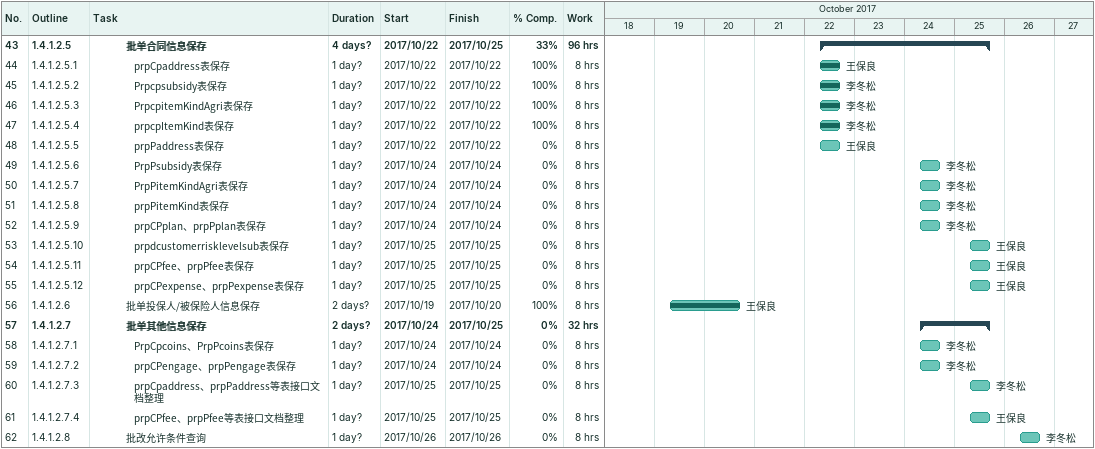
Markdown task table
| ID | WBS | Task | Duration | Start | Finish | Resources | % complete | Work (h) |
|---|---|---|---|---|---|---|---|---|
| 43 | 1.4.1.2.5 | **批单合同信息保存** | 4d? | 2017-10-22 | 2017-10-25 |  | 33 | 96 |
| 44 | 1.4.1.2.5.1 | prpCpaddress表保存 | 1d? | 2017-10-22 | 2017-10-22 | 王保良 | 100 | 8 |
| 45 | 1.4.1.2.5.2 | Prpcpsubsidy表保存 | 1d? | 2017-10-22 | 2017-10-22 | 李冬松 | 100 | 8 |
| 46 | 1.4.1.2.5.3 | PrpcpitemKindAgri表保存 | 1d? | 2017-10-22 | 2017-10-22 | 李冬松 | 100 | 8 |
| 47 | 1.4.1.2.5.4 | prpcpItemKind表保存 | 1d? | 2017-10-22 | 2017-10-22 | 李冬松 | 100 | 8 |
| 48 | 1.4.1.2.5.5 | prpPaddress表保存 | 1d? | 2017-10-22 | 2017-10-22 | 王保良 | 0 | 8 |
| 49 | 1.4.1.2.5.6 | PrpPsubsidy表保存 | 1d? | 2017-10-24 | 2017-10-24 | 李冬松 | 0 | 8 |
| 50 | 1.4.1.2.5.7 | PrpPitemKindAgri表保存 | 1d? | 2017-10-24 | 2017-10-24 | 李冬松 | 0 | 8 |
| 51 | 1.4.1.2.5.8 | prpPitemKind表保存 | 1d? | 2017-10-24 | 2017-10-24 | 李冬松 | 0 | 8 |
| 52 | 1.4.1.2.5.9 | prpCPplan、prpPplan表保存 | 1d? | 2017-10-24 | 2017-10-24 | 李冬松 | 0 | 8 |
| 53 | 1.4.1.2.5.10 | prpdcustomerrisklevelsub表保存 | 1d? | 2017-10-25 | 2017-10-25 | 王保良 | 0 | 8 |
| 54 | 1.4.1.2.5.11 | prpCPfee、prpPfee表保存 | 1d? | 2017-10-25 | 2017-10-25 | 王保良 | 0 | 8 |
| 55 | 1.4.1.2.5.12 | prpCPexpense、prpPexpense表保存 | 1d? | 2017-10-25 | 2017-10-25 | 王保良 | 0 | 8 |
| 56 | 1.4.1.2.6 | 批单投保人/被保险人信息保存 | 2d? | 2017-10-19 | 2017-10-20 | 王保良 | 100 | 8 |
| 57 | 1.4.1.2.7 | **批单其他信息保存** | 2d? | 2017-10-24 | 2017-10-25 |  | 0 | 32 |
| 58 | 1.4.1.2.7.1 | PrpCpcoins、PrpPcoins表保存 | 1d? | 2017-10-24 | 2017-10-24 | 李冬松 | 0 | 8 |
| 59 | 1.4.1.2.7.2 | prpCPengage、prpPengage表保存 | 1d? | 2017-10-24 | 2017-10-24 | 李冬松 | 0 | 8 |
| 60 | 1.4.1.2.7.3 | prpCpaddress、prpPaddress等表接口文档整理 | 1d? | 2017-10-25 | 2017-10-25 | 李冬松 | 0 | 8 |
| 61 | 1.4.1.2.7.4 | prpCPfee、prpPfee等表接口文档整理 | 1d? | 2017-10-25 | 2017-10-25 | 王保良 | 0 | 8 |
| 62 | 1.4.1.2.8 | 批改允许条件查询 | 1d? | 2017-10-26 | 2017-10-26 | 李冬松 | 0 | 8 |
